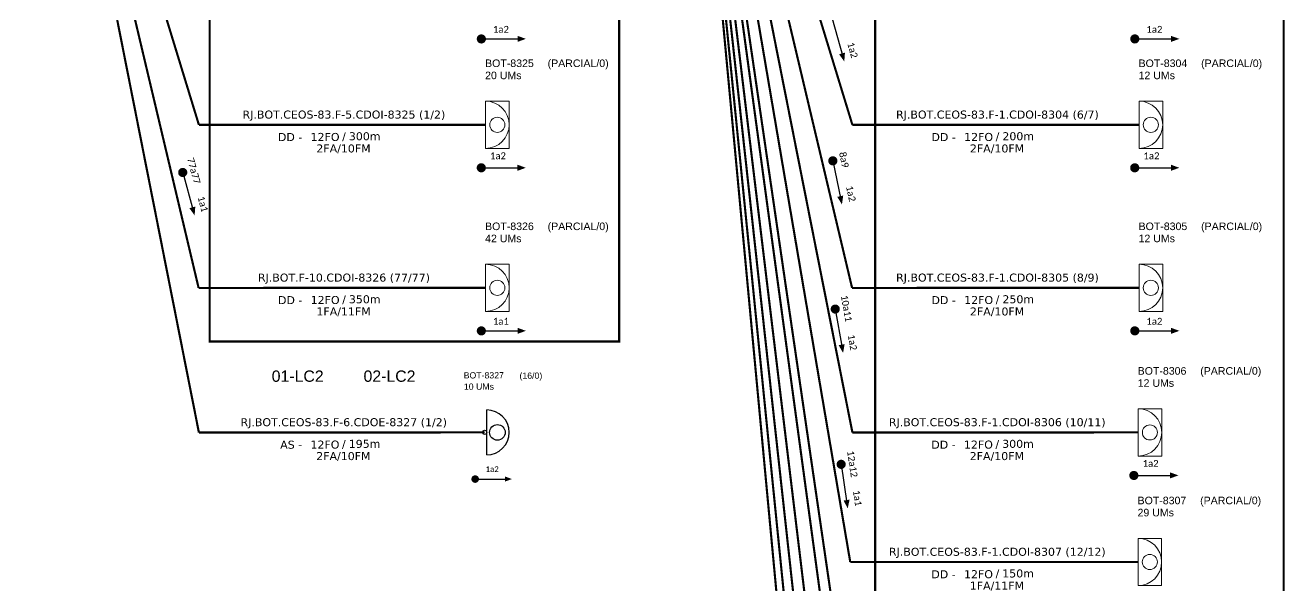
# Model space of a CAD drawing. Header units: millimetres. Extents: x 8469 to 9234, y -2805 to -2173.
# Drawn here: x 8502.3 to 8835.5, y -2575.4 to -2427.2 of the extents above; entities that cross this region are included whole.
import ezdxf
from ezdxf.enums import TextEntityAlignment as Align

# ---------------------------------------------------------------- set-up
doc = ezdxf.new("R2010")
doc.units = ezdxf.units.MM
doc.header["$MEASUREMENT"] = 0
for name, color, linetype, lineweight in [("20.0-LEGENDA DOS CDO'S", 1, 'Continuous', 0), ('20.1-CDO_INTERIOR', 1, 'Continuous', 0), ('20.2-CDO_POSTE', 1, 'Continuous', 5), ('40.1-ETIQUETAS', 1, 'Continuous', 20)]:
    doc.layers.add(name, color=color, linetype=linetype, lineweight=lineweight)
for name, color, linetype in [('CAP a instalar', 1, 'Continuous'), ('CD de instalação futura', 8, 'Continuous'), ('label_cabos', 7, 'Continuous'), ('SETA', 7, 'Continuous')]:
    doc.layers.add(name, color=color, linetype=linetype)
doc.styles.add('ARIAL', font='arial.ttf')
doc.styles.add('siredit', font='verdana.ttf')
doc.linetypes.add('FENCELINE1', pattern='A,0.25,-0.1,[133,ltypeshp.shx,S=0.1,R=0,X=-0.1,Y=0],-0.1,1', length=1.45)

# ---------------------------------------------------------------- blocks, each defined once
blk = doc.blocks.new('CDOI_INT')
at = {"layer": '20.1-CDO_INTERIOR', "color": 0, "lineweight": 18}
blk.add_lwpolyline([(4.25, -4.25), (4.25, 4.25), (0, 4.25), (0, -4.25)], close=True, dxfattribs=at)
blk.add_circle((2.12, 0), 1.36, dxfattribs=at)
blk.add_arc((0, 0), 4.25, 270, 90, dxfattribs=at)
at = {"layer": "20.0-LEGENDA DOS CDO'S", "color": 0, "style": 'ARIAL'}
for tag, p in [('CDO_N', (-0.08, 10.38)), ('SPLITER_1', (21.18, 10.38)), ('SURVEY', (-0.08, 8.2)), ('SPLITER_2', (21.19, 8.68)), ('SAP', (-0.08, 6.23)), ('1:XX', (5.94, -2.22)), ('UMS', (5.94, -4.24))]:
    blk.add_attdef(tag, p, '', height=1.36, dxfattribs=at)
blk.add_attdef('FIBRAS_UTILIZADAS', text='', height=1.36, dxfattribs=at).set_placement((15.34, 10.38), align=Align.CENTER)
blk = doc.blocks.new('ETIQUETA_RS5F')
at = {"layer": '40.1-ETIQUETAS', "color": 0, "style": 'siredit'}
blk.add_text('/', height=1.5, dxfattribs=at).set_placement((1.55, -1.95), align=Align.MIDDLE_RIGHT)
for tag, p in [('ETIQUETA_R_PRIMARIA', (1.18, 4.1)), ('ETIQUETA_R_SECUNDARIA', (1.18, 2.1)), ('F_ATIVAS/F_MORTAS', (1.11, -4.24))]:
    blk.add_attdef(tag, text='', height=1.5, dxfattribs=at).set_placement(p, align=Align.MIDDLE_CENTER)
for tag, p in [('TIPO_CABO', (-6.62, -2.12)), ('CAP_CABO', (0.37, -2.09))]:
    blk.add_attdef(tag, text='', height=1.5, dxfattribs=at).set_placement(p, align=Align.MIDDLE_RIGHT)
blk.add_attdef('METROS', text='', height=1.5, dxfattribs=at).set_placement((2.11, -1.95), align=Align.MIDDLE_LEFT)
for tag, p in [('FUSÃO_1', (0.82, -8.39)), ('FUSÃO_2', (0.82, -10.6)), ('FUSÃO_3', (0.82, -12.93)), ('FUSÃO_4', (0.82, -15.14)), ('FUSÃO_5', (0.82, -17.16))]:
    blk.add_attdef(tag, text='', height=1.5, dxfattribs=at).set_placement(p, align=Align.CENTER)
blk = doc.blocks.new('CDOE POSTE_')
at = {"color": 1}
blk.add_line((12.92, -5.49), (-2.38, -5.49), dxfattribs=at)
for centre, radius in [((5.27, -1.86), 2.64), ((5.27, -6.2), 0.708)]:
    blk.add_circle(centre, radius, dxfattribs=at)
blk.add_arc((5.27, -5.49), 7.65, 0, 180, dxfattribs=at)
blk = doc.blocks.new('CDOE-TEXTO PADRÃO')
at = {"layer": "20.0-LEGENDA DOS CDO'S", "color": 0, "style": 'ARIAL'}
for tag, p in [('CDO_N', (0.49, 7.39)), ('CORDOALHA', (0.5, 4.33)), ('SAP', (0.51, 1.67)), ('SPLITER_1', (0.59, -0.91)), ('SPLITER_2', (0.6, -3.55)), ('(XX-XX_F)S', (0.54, -8.29)), ('(XX-XX_L)S', (0.55, -10.83)), ('UMS', (0.55, -13.15))]:
    blk.add_attdef(tag, p, '', height=1.7, rotation=0.118, dxfattribs=at)
blk.add_attdef('FIBRAS_UTILIZADAS', text='', height=1.7, rotation=0.118, dxfattribs=at).set_placement((19.77, 7.43), align=Align.CENTER)

msp = doc.modelspace()

# ---------------------------------------------------------------- linework, layer by layer
at = {"color": 3, "const_width": 0.6}
for points in [[(8727.15, -2318.79), (8835.2, -2318.79), (8835.2, -2734.81), (8727.15, -2734.81)], [(8551.14, -2321.57), (8659.47, -2321.57), (8659.47, -2510.8), (8551.14, -2510.8)]]:
    msp.add_lwpolyline(points, close=True, dxfattribs=at)
for points, const_width in [([(8622.39, -2430.82, 1), (8623.6, -2430.82, 1)], 1.21), ([(8795.23, -2430.82, 1), (8796.44, -2430.82, 1)], 1.21), ([(8715.83, -2462.46, 1), (8716.08, -2463.64, 1)], 1.21), ([(8543.85, -2465.55, 1), (8544.17, -2466.71, 1)], 1.21), ([(8622.37, -2464.9, 1), (8623.58, -2464.9, 1)], 1.21), ([(8795.21, -2464.9, 1), (8796.42, -2464.9, 1)], 1.21), ([(8716.49, -2501.66, 1), (8716.7, -2502.85, 1)], 1.21), ([(8622.39, -2508.02, 1), (8623.6, -2508.02, 1)], 1.21), ([(8795.23, -2508.02, 1), (8796.44, -2508.02, 1)], 1.21), ([(8718.08, -2542.71, 1), (8718.25, -2543.91, 1)], 1.21), ([(8794.98, -2546.25, 1), (8796.19, -2546.25, 1)], 1.21), ([(8620.86, -2547.21, 1), (8621.86, -2547.21, 1)], 1)]:
    msp.add_lwpolyline(points, format="xyb", close=True, dxfattribs=dict(const_width=const_width))
at = {"layer": 'CAP a instalar', "color": 8, "ltscale": 7, "const_width": 0.565}
for points in [[(8502.62, -2304.29), (8548.29, -2453.55)], [(8548.21, -2496.66), (8502.62, -2304.29)], [(8675.47, -2304.29), (8721.14, -2453.55)], [(8721.05, -2496.66), (8675.47, -2304.29)], [(8721.14, -2534.9), (8675.47, -2304.29)], [(8720.57, -2569.16), (8675.47, -2304.29)], [(8719.64, -2606.47), (8675.47, -2304.29)], [(8721.14, -2640.47), (8675.47, -2304.29)], [(8721.05, -2681.52), (8675.47, -2304.29)], [(8721.14, -2719.75), (8675.47, -2304.29)], [(8548.29, -2453.55), (8624.1, -2453.52)], [(8721.14, -2453.55), (8796.95, -2453.52)], [(8548.21, -2496.66), (8624.1, -2496.64)], [(8721.05, -2496.66), (8796.95, -2496.64)], [(8721.14, -2534.9), (8796.71, -2534.87)], [(8720.57, -2569.16), (8796.68, -2569.13)]]:
    msp.add_lwpolyline(points, dxfattribs=at)
at = {"layer": 'CAP a instalar', "color": 10, "linetype": 'FENCELINE1', "ltscale": 7, "const_width": 0.565}
for points in [[(8548.29, -2534.9), (8502.62, -2304.29)], [(8721.14, -2757.46), (8675.47, -2304.29)], [(8721.14, -2791.54), (8675.47, -2304.29)], [(8548.29, -2534.9), (8623.87, -2534.87)]]:
    msp.add_lwpolyline(points, dxfattribs=at)
at = {"layer": 'SETA'}
for points in [[(8715.79, -2425.45), (8718.6, -2435.46)], [(8622.99, -2430.82), (8633.39, -2430.82)], [(8795.84, -2430.82), (8806.24, -2430.82)], [(8622.97, -2464.9), (8633.37, -2464.9)], [(8715.95, -2463.05), (8718.07, -2473.24)], [(8795.82, -2464.9), (8806.22, -2464.9)], [(8544.01, -2466.13), (8546.77, -2476.16)], [(8716.6, -2502.25), (8718.41, -2512.5)], [(8622.99, -2508.02), (8633.39, -2508.02)], [(8795.84, -2508.02), (8806.24, -2508.02)], [(8718.16, -2543.31), (8719.69, -2553.6)], [(8621.36, -2547.21), (8629.95, -2547.21)], [(8795.58, -2546.25), (8805.99, -2546.25)]]:
    msp.add_lwpolyline(points, dxfattribs=at)
for points in [[(8632.56, -2430), (8634.77, -2430.8), (8632.56, -2431.61)], [(8805.4, -2430), (8807.62, -2430.8), (8805.4, -2431.61)], [(8719.17, -2434.44), (8718.99, -2436.79), (8717.62, -2434.87)], [(8632.54, -2464.08), (8634.76, -2464.89), (8632.54, -2465.7)], [(8805.39, -2464.08), (8807.6, -2464.89), (8805.39, -2465.7)], [(8547.34, -2475.14), (8547.15, -2477.49), (8545.78, -2475.57)], [(8718.71, -2472.25), (8718.37, -2474.59), (8717.13, -2472.58)], [(8632.56, -2507.2), (8634.77, -2508.01), (8632.56, -2508.81)], [(8805.4, -2507.2), (8807.62, -2508.01), (8805.4, -2508.81)], [(8719.08, -2511.53), (8718.67, -2513.85), (8717.49, -2511.81)], [(8629.26, -2546.53), (8631.09, -2547.2), (8629.26, -2547.87)], [(8805.15, -2545.43), (8807.37, -2546.24), (8805.15, -2547.04)], [(8720.38, -2552.65), (8719.91, -2554.96), (8718.79, -2552.89)]]:
    msp.add_solid(points, dxfattribs=at)

# ---------------------------------------------------------------- block references
at = {"layer": '20.2-CDO_POSTE'}
ref = msp.add_blockref('CDOE-TEXTO PADRÃO', (8625.41, -2531.67), dxfattribs=dict(at, xscale=0.972000002861023, yscale=0.972000002861023, zscale=0.972000002861023))
ref.add_attrib('CDO_N', 'BOT-8327', (8618.32, -2520.61), dxfattribs={"layer": "20.0-LEGENDA DOS CDO'S", "color": 0, "height": 1.652, "rotation": 0.118, "style": 'ARIAL'})
ref.add_attrib('CORDOALHA', '10 UMs', (8618.38, -2523.59), dxfattribs={"layer": "20.0-LEGENDA DOS CDO'S", "color": 0, "height": 1.652, "rotation": 0.118, "style": 'ARIAL'})
ref.add_attrib('FIBRAS_UTILIZADAS', '       (16/0)', dxfattribs={"layer": "20.0-LEGENDA DOS CDO'S", "color": 0, "height": 1.6523, "rotation": 0.118, "style": 'ARIAL'}).set_placement((8633.86, -2520.69), align=Align.CENTER)
at = {"layer": 'CAP a instalar', "color": 8, "linetype": 'FENCELINE1', "ltscale": 7}
ref = msp.add_blockref('ETIQUETA_RS5F', (8584.97, -2453.79), dxfattribs=dict(at, xscale=1.411343981848631, yscale=1.411343981849711, zscale=1.411343981849999))
ref.add_attrib('ETIQUETA_R_SECUNDARIA', 'RJ.BOT.CEOS-83.F-5.CDOI-8325 (1/2)', dxfattribs={"layer": '40.1-ETIQUETAS', "color": 0, "height": 2.117, "style": 'siredit'}).set_placement((8586.64, -2450.82), align=Align.MIDDLE_CENTER)
ref.add_attrib('TIPO_CABO', 'DD -', dxfattribs={"layer": '40.1-ETIQUETAS', "color": 0, "height": 2.117, "style": 'siredit'}).set_placement((8575.63, -2456.77), align=Align.MIDDLE_RIGHT)
ref.add_attrib('CAP_CABO', '12FO', dxfattribs={"layer": '40.1-ETIQUETAS', "color": 0, "height": 2.117, "style": 'siredit'}).set_placement((8585.48, -2456.74), align=Align.MIDDLE_RIGHT)
ref.add_attrib('METROS', '300m', dxfattribs={"layer": '40.1-ETIQUETAS', "color": 0, "height": 2.117, "style": 'siredit'}).set_placement((8587.95, -2456.55), align=Align.MIDDLE_LEFT)
ref.add_attrib('F_ATIVAS/F_MORTAS', '2FA/10FM', dxfattribs={"layer": '40.1-ETIQUETAS', "color": 0, "height": 2.117, "style": 'siredit'}).set_placement((8586.53, -2459.78), align=Align.MIDDLE_CENTER)
ref = msp.add_blockref('ETIQUETA_RS5F', (8757.82, -2453.79), dxfattribs=dict(at, xscale=1.411343981848631, yscale=1.411343981849711, zscale=1.411343981849999))
ref.add_attrib('ETIQUETA_R_SECUNDARIA', 'RJ.BOT.CEOS-83.F-1.CDOI-8304 (6/7)', dxfattribs={"layer": '40.1-ETIQUETAS', "color": 0, "height": 2.117, "style": 'siredit'}).set_placement((8759.49, -2450.82), align=Align.MIDDLE_CENTER)
ref.add_attrib('TIPO_CABO', 'DD -', dxfattribs={"layer": '40.1-ETIQUETAS', "color": 0, "height": 2.117, "style": 'siredit'}).set_placement((8748.48, -2456.77), align=Align.MIDDLE_RIGHT)
ref.add_attrib('CAP_CABO', '12FO', dxfattribs={"layer": '40.1-ETIQUETAS', "color": 0, "height": 2.117, "style": 'siredit'}).set_placement((8758.34, -2456.74), align=Align.MIDDLE_RIGHT)
ref.add_attrib('METROS', '200m', dxfattribs={"layer": '40.1-ETIQUETAS', "color": 0, "height": 2.117, "style": 'siredit'}).set_placement((8760.8, -2456.55), align=Align.MIDDLE_LEFT)
ref.add_attrib('F_ATIVAS/F_MORTAS', '2FA/10FM', dxfattribs={"layer": '40.1-ETIQUETAS', "color": 0, "height": 2.117, "style": 'siredit'}).set_placement((8759.39, -2459.78), align=Align.MIDDLE_CENTER)
ref = msp.add_blockref('ETIQUETA_RS5F', (8584.98, -2496.9), dxfattribs=dict(at, xscale=1.411343981848631, yscale=1.411343981849711, zscale=1.411343981849999))
ref.add_attrib('ETIQUETA_R_SECUNDARIA', 'RJ.BOT.F-10.CDOI-8326 (77/77)', dxfattribs={"layer": '40.1-ETIQUETAS', "color": 0, "height": 2.117, "style": 'siredit'}).set_placement((8586.65, -2493.93), align=Align.MIDDLE_CENTER)
ref.add_attrib('TIPO_CABO', 'DD -', dxfattribs={"layer": '40.1-ETIQUETAS', "color": 0, "height": 2.117, "style": 'siredit'}).set_placement((8575.65, -2499.89), align=Align.MIDDLE_RIGHT)
ref.add_attrib('CAP_CABO', '12FO', dxfattribs={"layer": '40.1-ETIQUETAS', "color": 0, "height": 2.117, "style": 'siredit'}).set_placement((8585.5, -2499.85), align=Align.MIDDLE_RIGHT)
ref.add_attrib('METROS', '350m', dxfattribs={"layer": '40.1-ETIQUETAS', "color": 0, "height": 2.117, "style": 'siredit'}).set_placement((8587.96, -2499.66), align=Align.MIDDLE_LEFT)
ref.add_attrib('F_ATIVAS/F_MORTAS', '1FA/11FM', dxfattribs={"layer": '40.1-ETIQUETAS', "color": 0, "height": 2.117, "style": 'siredit'}).set_placement((8586.55, -2502.89), align=Align.MIDDLE_CENTER)
ref = msp.add_blockref('ETIQUETA_RS5F', (8757.83, -2496.9), dxfattribs=dict(at, xscale=1.411343981848631, yscale=1.411343981849711, zscale=1.411343981849999))
ref.add_attrib('ETIQUETA_R_SECUNDARIA', 'RJ.BOT.CEOS-83.F-1.CDOI-8305 (8/9)', dxfattribs={"layer": '40.1-ETIQUETAS', "color": 0, "height": 2.117, "style": 'siredit'}).set_placement((8759.5, -2493.93), align=Align.MIDDLE_CENTER)
ref.add_attrib('TIPO_CABO', 'DD -', dxfattribs={"layer": '40.1-ETIQUETAS', "color": 0, "height": 2.117, "style": 'siredit'}).set_placement((8748.49, -2499.89), align=Align.MIDDLE_RIGHT)
ref.add_attrib('CAP_CABO', '12FO', dxfattribs={"layer": '40.1-ETIQUETAS', "color": 0, "height": 2.117, "style": 'siredit'}).set_placement((8758.35, -2499.85), align=Align.MIDDLE_RIGHT)
ref.add_attrib('METROS', '250m', dxfattribs={"layer": '40.1-ETIQUETAS', "color": 0, "height": 2.117, "style": 'siredit'}).set_placement((8760.81, -2499.66), align=Align.MIDDLE_LEFT)
ref.add_attrib('F_ATIVAS/F_MORTAS', '2FA/10FM', dxfattribs={"layer": '40.1-ETIQUETAS', "color": 0, "height": 2.117, "style": 'siredit'}).set_placement((8759.4, -2502.89), align=Align.MIDDLE_CENTER)
at = {"layer": 'CAP a instalar', "color": 10, "linetype": 'FENCELINE1', "ltscale": 7}
ref = msp.add_blockref('ETIQUETA_RS5F', (8584.93, -2535.14), dxfattribs=dict(at, xscale=1.411343981848631, yscale=1.411343981849711, zscale=1.411343981849999))
ref.add_attrib('ETIQUETA_R_SECUNDARIA', 'RJ.BOT.CEOS-83.F-6.CDOE-8327 (1/2)', dxfattribs={"layer": '40.1-ETIQUETAS', "color": 0, "height": 2.117, "style": 'siredit'}).set_placement((8586.6, -2532.17), align=Align.MIDDLE_CENTER)
ref.add_attrib('TIPO_CABO', 'AS -', dxfattribs={"layer": '40.1-ETIQUETAS', "color": 0, "height": 2.117, "style": 'siredit'}).set_placement((8575.59, -2538.12), align=Align.MIDDLE_RIGHT)
ref.add_attrib('CAP_CABO', '12FO', dxfattribs={"layer": '40.1-ETIQUETAS', "color": 0, "height": 2.117, "style": 'siredit'}).set_placement((8585.45, -2538.09), align=Align.MIDDLE_RIGHT)
ref.add_attrib('METROS', '195m', dxfattribs={"layer": '40.1-ETIQUETAS', "color": 0, "height": 2.117, "style": 'siredit'}).set_placement((8587.91, -2537.89), align=Align.MIDDLE_LEFT)
ref.add_attrib('F_ATIVAS/F_MORTAS', '2FA/10FM', dxfattribs={"layer": '40.1-ETIQUETAS', "color": 0, "height": 2.117, "style": 'siredit'}).set_placement((8586.5, -2541.13), align=Align.MIDDLE_CENTER)
at = {"layer": 'CAP a instalar', "color": 8, "linetype": 'FENCELINE1', "ltscale": 7}
ref = msp.add_blockref('ETIQUETA_RS5F', (8757.77, -2535.14), dxfattribs=dict(at, xscale=1.411343981848631, yscale=1.411343981849711, zscale=1.411343981849999))
ref.add_attrib('ETIQUETA_R_SECUNDARIA', 'RJ.BOT.CEOS-83.F-1.CDOI-8306 (10/11)', dxfattribs={"layer": '40.1-ETIQUETAS', "color": 0, "height": 2.117, "style": 'siredit'}).set_placement((8759.44, -2532.17), align=Align.MIDDLE_CENTER)
ref.add_attrib('TIPO_CABO', 'DD -', dxfattribs={"layer": '40.1-ETIQUETAS', "color": 0, "height": 2.117, "style": 'siredit'}).set_placement((8748.44, -2538.12), align=Align.MIDDLE_RIGHT)
ref.add_attrib('CAP_CABO', '12FO', dxfattribs={"layer": '40.1-ETIQUETAS', "color": 0, "height": 2.117, "style": 'siredit'}).set_placement((8758.29, -2538.09), align=Align.MIDDLE_RIGHT)
ref.add_attrib('METROS', '300m', dxfattribs={"layer": '40.1-ETIQUETAS', "color": 0, "height": 2.117, "style": 'siredit'}).set_placement((8760.75, -2537.89), align=Align.MIDDLE_LEFT)
ref.add_attrib('F_ATIVAS/F_MORTAS', '2FA/10FM', dxfattribs={"layer": '40.1-ETIQUETAS', "color": 0, "height": 2.117, "style": 'siredit'}).set_placement((8759.34, -2541.13), align=Align.MIDDLE_CENTER)
ref = msp.add_blockref('ETIQUETA_RS5F', (8757.79, -2569.4), dxfattribs=dict(at, xscale=1.411343981848631, yscale=1.411343981849711, zscale=1.411343981849999))
ref.add_attrib('ETIQUETA_R_SECUNDARIA', 'RJ.BOT.CEOS-83.F-1.CDOI-8307 (12/12)', dxfattribs={"layer": '40.1-ETIQUETAS', "color": 0, "height": 2.117, "style": 'siredit'}).set_placement((8759.46, -2566.43), align=Align.MIDDLE_CENTER)
ref.add_attrib('TIPO_CABO', 'DD -', dxfattribs={"layer": '40.1-ETIQUETAS', "color": 0, "height": 2.117, "style": 'siredit'}).set_placement((8748.45, -2572.39), align=Align.MIDDLE_RIGHT)
ref.add_attrib('CAP_CABO', '12FO', dxfattribs={"layer": '40.1-ETIQUETAS', "color": 0, "height": 2.117, "style": 'siredit'}).set_placement((8758.31, -2572.36), align=Align.MIDDLE_RIGHT)
ref.add_attrib('METROS', '150m', dxfattribs={"layer": '40.1-ETIQUETAS', "color": 0, "height": 2.117, "style": 'siredit'}).set_placement((8760.77, -2572.16), align=Align.MIDDLE_LEFT)
ref.add_attrib('F_ATIVAS/F_MORTAS', '1FA/11FM', dxfattribs={"layer": '40.1-ETIQUETAS', "color": 0, "height": 2.117, "style": 'siredit'}).set_placement((8759.36, -2575.39), align=Align.MIDDLE_CENTER)
at = {"layer": 'CD de instalação futura', "color": 8, "ltscale": 11}
ref = msp.add_blockref('CDOI_INT', (8624.1, -2453.52), dxfattribs=dict(at, xscale=1.470653668531895, yscale=1.470653668531895, zscale=1.470653668531895))
ref.add_attrib('CDO_N', 'BOT-8325', (8623.98, -2438.25), dxfattribs={"layer": "20.0-LEGENDA DOS CDO'S", "color": 0, "height": 2, "style": 'ARIAL'})
ref.add_attrib('FIBRAS_UTILIZADAS', '     (PARCIAL/0)', dxfattribs={"layer": "20.0-LEGENDA DOS CDO'S", "color": 0, "height": 2.0005, "style": 'ARIAL'}).set_placement((8646.66, -2438.25), align=Align.CENTER)
ref.add_attrib('SURVEY', '20 UMs', (8623.99, -2441.46), dxfattribs={"layer": "20.0-LEGENDA DOS CDO'S", "color": 0, "height": 2, "style": 'ARIAL'})
ref = msp.add_blockref('CDOI_INT', (8796.95, -2453.52), dxfattribs=dict(at, xscale=1.470653668531895, yscale=1.470653668531895, zscale=1.470653668531895))
ref.add_attrib('CDO_N', 'BOT-8304', (8796.82, -2438.25), dxfattribs={"layer": "20.0-LEGENDA DOS CDO'S", "color": 0, "height": 2, "style": 'ARIAL'})
ref.add_attrib('FIBRAS_UTILIZADAS', '     (PARCIAL/0)', dxfattribs={"layer": "20.0-LEGENDA DOS CDO'S", "color": 0, "height": 2.0005, "style": 'ARIAL'}).set_placement((8819.5, -2438.25), align=Align.CENTER)
ref.add_attrib('SURVEY', '12 UMs', (8796.83, -2441.46), dxfattribs={"layer": "20.0-LEGENDA DOS CDO'S", "color": 0, "height": 2, "style": 'ARIAL'})
ref = msp.add_blockref('CDOI_INT', (8624.1, -2496.64), dxfattribs=dict(at, xscale=1.470653668531895, yscale=1.470653668531895, zscale=1.470653668531895))
ref.add_attrib('CDO_N', 'BOT-8326', (8623.98, -2481.37), dxfattribs={"layer": "20.0-LEGENDA DOS CDO'S", "color": 0, "height": 2, "style": 'ARIAL'})
ref.add_attrib('FIBRAS_UTILIZADAS', '     (PARCIAL/0)', dxfattribs={"layer": "20.0-LEGENDA DOS CDO'S", "color": 0, "height": 2.0005, "style": 'ARIAL'}).set_placement((8646.66, -2481.37), align=Align.CENTER)
ref.add_attrib('SURVEY', '42 UMs', (8623.99, -2484.58), dxfattribs={"layer": "20.0-LEGENDA DOS CDO'S", "color": 0, "height": 2, "style": 'ARIAL'})
ref = msp.add_blockref('CDOI_INT', (8796.95, -2496.64), dxfattribs=dict(at, xscale=1.470653668531895, yscale=1.470653668531895, zscale=1.470653668531895))
ref.add_attrib('CDO_N', 'BOT-8305', (8796.82, -2481.37), dxfattribs={"layer": "20.0-LEGENDA DOS CDO'S", "color": 0, "height": 2, "style": 'ARIAL'})
ref.add_attrib('FIBRAS_UTILIZADAS', '     (PARCIAL/0)', dxfattribs={"layer": "20.0-LEGENDA DOS CDO'S", "color": 0, "height": 2.0005, "style": 'ARIAL'}).set_placement((8819.5, -2481.37), align=Align.CENTER)
ref.add_attrib('SURVEY', '12 UMs', (8796.83, -2484.58), dxfattribs={"layer": "20.0-LEGENDA DOS CDO'S", "color": 0, "height": 2, "style": 'ARIAL'})
ref = msp.add_blockref('CDOI_INT', (8796.71, -2534.87), dxfattribs=dict(at, xscale=1.470653668531895, yscale=1.470653668531895, zscale=1.470653668531895))
ref.add_attrib('CDO_N', 'BOT-8306', (8796.59, -2519.6), dxfattribs={"layer": "20.0-LEGENDA DOS CDO'S", "color": 0, "height": 2, "style": 'ARIAL'})
ref.add_attrib('FIBRAS_UTILIZADAS', '     (PARCIAL/0)', dxfattribs={"layer": "20.0-LEGENDA DOS CDO'S", "color": 0, "height": 2.0005, "style": 'ARIAL'}).set_placement((8819.27, -2519.6), align=Align.CENTER)
ref.add_attrib('SURVEY', '12 UMs', (8796.6, -2522.81), dxfattribs={"layer": "20.0-LEGENDA DOS CDO'S", "color": 0, "height": 2, "style": 'ARIAL'})
ref = msp.add_blockref('CDOI_INT', (8796.68, -2569.13), dxfattribs=dict(at, xscale=1.470653668531895, yscale=1.470653668531895, zscale=1.470653668531895))
ref.add_attrib('CDO_N', 'BOT-8307', (8796.56, -2553.87), dxfattribs={"layer": "20.0-LEGENDA DOS CDO'S", "color": 0, "height": 2, "style": 'ARIAL'})
ref.add_attrib('FIBRAS_UTILIZADAS', '     (PARCIAL/0)', dxfattribs={"layer": "20.0-LEGENDA DOS CDO'S", "color": 0, "height": 2.0005, "style": 'ARIAL'}).set_placement((8819.24, -2553.87), align=Align.CENTER)
ref.add_attrib('SURVEY', '29 UMs', (8796.56, -2557.07), dxfattribs={"layer": "20.0-LEGENDA DOS CDO'S", "color": 0, "height": 2, "style": 'ARIAL'})
at = {"layer": 'label_cabos', "xscale": 0.7775999903678894, "yscale": 0.7775999903678894, "zscale": 0.7775999903678894, "rotation": 270}
msp.add_blockref('CDOE POSTE_', (8628.69, -2530.77), dxfattribs=at)

# ---------------------------------------------------------------- texts
at = {"color": 3, "style": 'ARIAL'}
for s, p in [('01-LC2', (8567.54, -2521.49)), ('02-LC2', (8591.83, -2521.49))]:
    msp.add_text(s, height=3, dxfattribs=at).set_placement(p)
at = {"attachment_point": 5}
for s, insert, char_height, width in [('{\\fCalibri|b0|i0|c0|p34;\\C7;1a2}', (8628.17, -2428.29), 1.815, 30.6841), ('{\\fCalibri|b0|i0|c0|p34;\\C7;1a2}', (8801.01, -2428.29), 1.815, 30.6841), ('{\\fCalibri|b0|i0|c0|p34;\\C7;1a2}', (8627.39, -2461.73), 1.815, 30.6841), ('{\\fCalibri|b0|i0|c0|p34;\\C7;1a2}', (8800.24, -2461.73), 1.815, 30.6841), ('{\\fCalibri|b0|i0|c0|p34;\\C7;1a1}', (8628.17, -2505.49), 1.815, 30.6841), ('{\\fCalibri|b0|i0|c0|p34;\\C7;1a2}', (8801.01, -2505.49), 1.815, 30.6841), ('{\\fCalibri|b0|i0|c0|p34;\\C7;1a2}', (8625.85, -2544.59), 1.5, 25.3588), ('{\\fCalibri|b0|i0|c0|p34;\\C7;1a2}', (8800.01, -2543.07), 1.815, 30.6841)]:
    msp.add_mtext(s, dxfattribs=dict(at, insert=insert, char_height=char_height, width=width))
at = {"char_height": 1.815, "width": 30.6841, "attachment_point": 5}
for s, insert, rotation in [('{\\fCalibri|b0|i0|c0|p34;\\C7;1a2}', (8721.18, -2433.78), 285.6957), ('{\\fCalibri|b0|i0|c0|p34;\\C7;8a9}', (8718.91, -2462.79), 281.7622), ('{\\fCalibri|b0|i0|c0|p34;\\C7;77a77}', (8546.95, -2465.68), 285.379), ('{\\fCalibri|b0|i0|c0|p34;\\C7;1a2}', (8720.75, -2471.73), 281.7622), ('{\\fCalibri|b0|i0|c0|p34;\\C7;1a1}', (8549.35, -2474.49), 285.379), ('{\\fCalibri|b0|i0|c0|p34;\\C7;10a11}', (8719.57, -2502.08), 280.0426), ('{\\fCalibri|b0|i0|c0|p34;\\C7;1a2}', (8721.14, -2511.07), 280.0426), ('{\\fCalibri|b0|i0|c0|p34;\\C7;12a12}', (8721.13, -2543.21), 278.4458), ('{\\fCalibri|b0|i0|c0|p34;\\C7;1a1}', (8722.46, -2552.25), 278.4458)]:
    msp.add_mtext(s, dxfattribs=dict(at, insert=insert, rotation=rotation))

doc.saveas('drawing.dxf')
